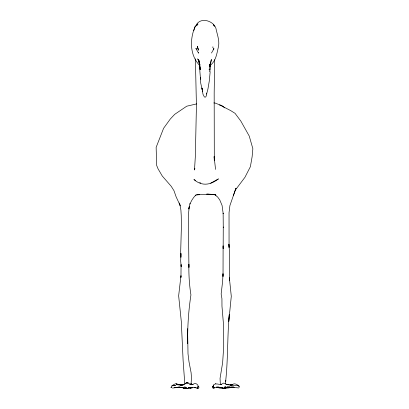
<?xml version="1.0" encoding="UTF-8"?>
<svg xmlns="http://www.w3.org/2000/svg" width="409" height="409" viewBox="0 0 409 409"><rect width="100%" height="100%" fill="white"/><g stroke="black" fill="none" stroke-linecap="round" stroke-linejoin="round"><path stroke-width="0.61" d="M202.01 88.083L202.992 94.275L204.331 96.918C206.213 98.431 206.796 94.162 206.719 93.073M210.2 70.287L210.41 64.688L211.366 59.463L210.456 63.451M214.705 59.709L214.173 93.017L214.306 160.548L214.122 156.995M223.253 226.975L223.161 248.646L223.12 246.295M223.109 245.707L223.028 276.525L222.992 273.672L222.66 281.029L221.151 293.984L221.934 298.688L221.969 306.183L223.677 326.658L223.713 346.535L222.639 362.681L220.042 378.417L220.349 384.348M181.069 264.71L180.957 277.44L180.972 275.697L178.651 295.799L181.31 321.597L183.12 360.626L184.837 384.455M212.573 387.875L212.593 387.599M225.451 384.143L225.814 380.35L225.62 381.612C228.079 359.414 227.271 336.95 229.244 314.695L228.774 321.438L231.289 296.3L229.367 277.808L229.521 280.257L229.475 251.724L228.902 244.163L229.06 247.471L229.04 212.67L229.914 205.533L235.957 188.227L233.447 195.349M210.185 71.503L209.331 80.747L207.925 89.08L206.622 94.06M209.04 69.244L209.577 70.123L209.756 64.934L209.602 66.248L209.275 66.007M200.093 69.627L200.078 66.422L199.48 63.809L200.021 64.458M209.986 65.875L210.226 64.642M190.088 203.299L188.784 209.035L189.285 206.499L188.329 215.431L188.932 267.414L188.892 264.224C188.692 274.516 189.331 284.776 190.931 294.925C188.508 310.881 187.409 327.231 187.731 343.422L187.593 328.81L188.012 353.831L189.004 361.796L191.11 372.757L191.473 377.87L191.044 384.404L191.003 383.397L191.509 384.808M194.883 168.385L194.495 170.016L195.333 156.601L196.432 105.604L195.384 58.83M196.719 25.787L197.997 23.87L195.134 26.559C189.633 39.095 189.689 55.394 199.781 65.547L199.214 64.433L199.843 66.299M210.047 66.59L210.717 64.719L210.078 65.46C215.773 61.304 216.709 54.239 218.186 47.858C220.114 41.232 217.138 34.668 215.891 28.226C212.931 19.806 198.498 16.605 195.563 26.764M193.774 30.649L195.134 26.559M189.904 204.055L191.775 200.313L193.692 197.424L195.86 195.047L195.635 195.17L199.295 194.29L196.739 194.853L210.487 194.244L215.4 194.71L206.514 194.081M171.213 387.492L171.468 387.604L170.911 387.655L172.255 385.523L175.395 383.754C177.925 383.964 180.159 385.794 182.935 384.884L176.499 384.731L183.692 384.772M211.484 53.027L213.999 48.691L213.145 49.223L213.795 48.901L213.472 49.1M209.541 65.343L210.17 63.973L209.362 64.826M212.312 387.108L213.713 386.009L212.849 386.643C213.835 381.94 218.554 384.716 221.576 384.603M235.257 190.185L244.96 177.281L250.38 166.693L252.118 156.775L252.859 148.728L249.239 136.054L240.84 121.1L235.032 113.324L230.732 110.629L219.694 104.939L220.696 105.696M198.033 388.192L198.984 387.538L198.702 386.474L197.675 386.219L198.339 386.592C197.89 383.852 194.919 382.415 192.854 384.491L189.761 384.603L193.007 384.583L190.752 384.583L188.273 383.023L186.376 382.834L183.922 384.578L180.456 385.074L183.467 384.91M198.472 388.167L194.459 387.65L188.431 387.63L190.262 387.441L186.974 388.407L185.435 387.538L186.31 388.085L178.513 387.103L182.751 387.415L174.285 387.563L182.751 387.415M210.63 183.212L218.462 178.871C210.43 185.175 201.944 186.438 193.897 179.546L195.487 180.364M192.992 387.62C189.894 388.959 186.161 388.652 182.961 387.758L184.837 388.274M191.223 387.635L190.073 388.054L191.601 387.487M224.643 388.039L222.849 388.161L221.627 387.614L222.879 387.758M213.646 388.008L214.459 387.804L213.069 387.957M218.754 387.093L218.232 387.226L220.65 387.732L219.582 387.287L219.899 387.487M196.673 103.896L186.734 106.202L174.715 114.331L170.313 119.004L163.6 128.283L156.141 147.358L156.657 165.415L158.078 168.876L162.271 176.023L171.207 186.284L173.983 190.706L176.151 196.903L179.98 205.062L180.906 210.083L181.243 215.768L181.392 226.739L180.696 251.351L180.885 257.266L180.952 253.437L180.681 260.881L181.161 266.632L181.151 264.72M225.548 387.512L227.542 387.052L224.659 387.609M224.766 387.712L232.286 387.088M213.708 387.993L216.1 387.451L220.87 387.548L220.052 387.318L220.466 387.522M231.325 387.185L233.836 387.072L224.822 387.517L234.291 387.502L238.723 387.947M189.285 387.533L188.431 387.63L190.318 387.517M209.229 71.13L209.612 71.243L209.265 70.834M177.629 387.211L180.047 387.226L179.433 387.149L183.846 387.998L181.351 387.328L182.348 387.655L179.265 387.313L172.455 388.039M215.85 383.724L215.41 383.734M227.614 386.761L229.889 386.715M234.291 387.502L228.268 387.829L229.408 387.604C225.349 388.678 220.794 388.99 216.98 387.006M221.76 384.649L220.64 384.649L223.759 383.054L227.276 384.649L228.427 384.849L226.335 384.388L232.547 384.741L229.792 385.068L232.271 384.864C234.147 382.747 236.642 384.307 238.401 385.615L237.409 385.196L238.917 385.554M220.175 387.476L219.014 387.456L222.946 387.783M184.561 386.827L185.154 386.842M179.265 387.313L183.544 387.461M230.027 385.324L237.118 385.651M207.455 194.065L214.643 194.653L217.598 196.954L219.751 199.899L222.077 205.441L223.171 213.631L223.135 213.13L223.258 227.614M218.979 387.221L220.144 387.292M213.835 102.93L215.047 103.027L222.353 105.88L224.725 107.869M222.849 388.161L223.779 388.279M216.77 387.098L217.271 387.175M179.331 384.869L177.266 384.552L178.549 384.751M182.47 387.584L183.846 387.998M216.821 387.032L217.45 387.267M214.643 194.653L216.029 195.185M176.161 383.708L177.363 384.163M218.846 387.783L217.389 387.103L219.122 387.911M199.715 182.542L200.768 183.089M196.657 49.065L195.85 48.293L198.58 53.175L198.477 52.521M214.316 26.104L213.493 24.504L214.316 26.232M179.98 205.062L179.203 202.997L180.257 205.86M199.75 65.696L198.82 60.445L197.69 58.988L198.82 60.445L199.638 64.745L198.61 59.412L200.226 69.699L199.96 67.485L199.832 70.885L200.502 79.172L200.538 77.505L200.359 81.483L202.164 89.683L202.046 88.109M214.091 156.402L215.558 169.418M202.455 91.621L202.644 90.967L202.455 91.621M238.876 386.428L238.769 386.709L239.536 387.072L238.876 386.428M225.783 386.837L225.272 387.538L224.71 386.761L225.783 386.837M213.232 385.723L213.651 385.171L213.232 385.723M172.179 385.6L171.938 385.932L173.697 385.176L172.179 385.6M186.402 382.758L185.752 383.397L186.376 382.834L188.273 383.023L186.402 382.758M213.626 387.722L213.074 387.921L213.626 387.722M212.956 386.628L212.573 386.735L212.956 386.628M174.413 385.365L173.927 385.462L175.604 385.304L174.413 385.365M225.737 388.172L223.529 388.55L225.737 388.172M195.277 387.43L194.301 387.405L195.655 387.446L195.277 387.43M218.646 387.159L218.242 387.118L218.651 387.165M197.532 388.141L196.785 388.054L197.547 388.197M182.036 387.589L180.558 387.369L182.036 387.589M197.818 388.202L197.256 387.962L197.818 388.202M186.392 388.187L185.706 387.584L186.392 388.187M199.827 64.852L199.372 63.431L199.827 64.852M198.186 49.218L198.288 49.647L198.186 49.218M197.946 48.39L197.276 46.243L198.462 50.215L197.946 48.39M212.915 47.337L212.91 46.984L212.915 47.337"/></g></svg>
